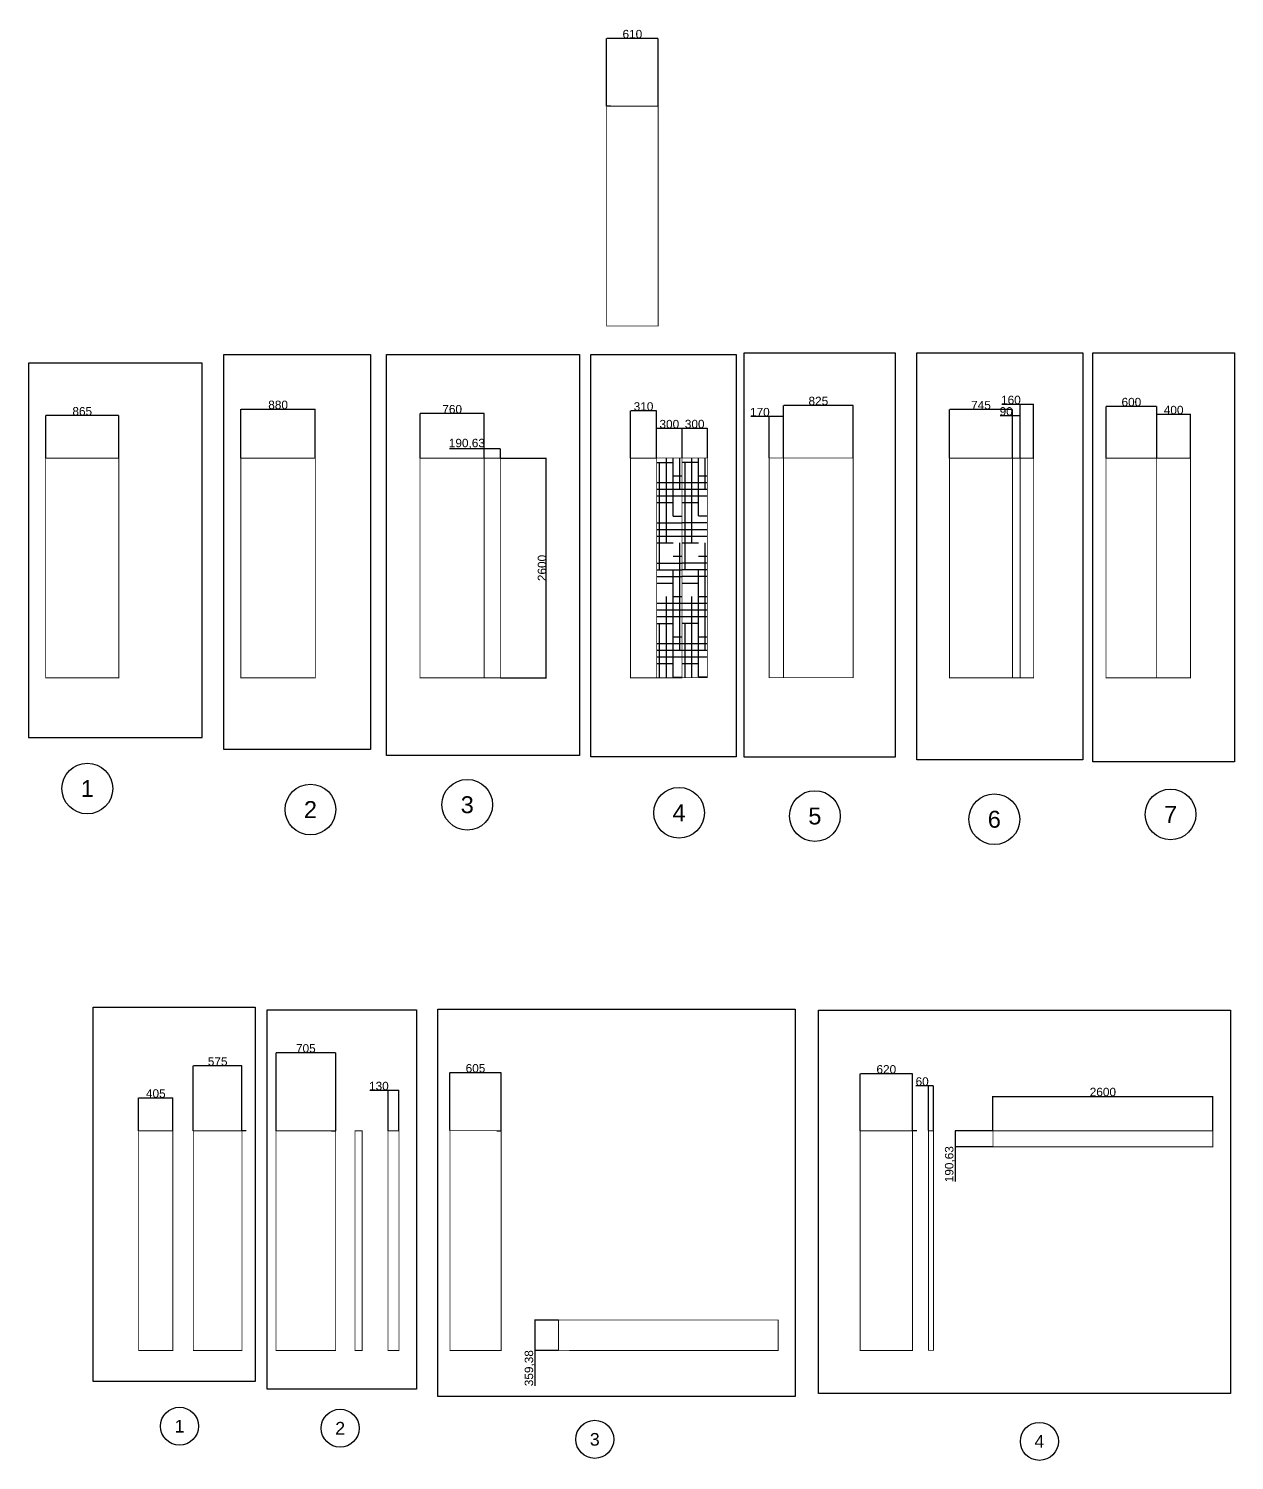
# Model space of a CAD drawing. Header units: millimetres. Extents: x 55547 to 190849, y 191990 to 326950.
# Drawn here: x 107972 to 122235, y 193218 to 210162 of the extents above; entities that cross this region are included whole.
import ezdxf
from ezdxf.enums import TextEntityAlignment as Align

# ---------------------------------------------------------------- set-up
doc = ezdxf.new("R2010")
doc.units = ezdxf.units.MM
doc.layers.get('Defpoints').update_dxf_attribs({"color": 144})
for name, color, linetype in [('000_50T 1pcs', 3, 'Continuous'), ('000_50T 갯수', 2, 'Continuous'), ('000_90T 2pcs', 4, 'Continuous'), ('000_90T 갯수', 2, 'Continuous'), ('000_쪽', 2, 'Continuous')]:
    doc.layers.add(name, color=color, linetype=linetype)
doc.styles.get("Standard").update_dxf_attribs({"font": 'arial.ttf'})
doc.dimstyles.new('ISO-25', dxfattribs={"dimtxt": 2.5, "dimasz": 2.5, "dimexe": 1.25, "dimexo": 0.625, "dimtad": 1, "dimtxsty": 'Standard', "dimcen": 2.5, "dimadec": 0, "dimazin": 0, "dimtfac": 1, "dimtmove": 0, "dimatfit": 3, "dimfxl": 1, "dimarcsym": 0})

# ---------------------------------------------------------------- blocks, each defined once
blk = doc.blocks.new('*D346')
at = {"layer": '000_50T 1pcs', "color": 0, "lineweight": -2, "transparency": 16777216}
for p, q in [((115701, 205082), (115701, 205432)), ((115999, 205431), (115704, 205431)), ((116001, 205082), (116001, 205432))]:
    blk.add_line(p, q, dxfattribs=at)
at = {"layer": '000_50T 1pcs', "color": 0, "transparency": 16777216}
for points in [[(115704, 205431), (115704, 205430), (115701, 205431)], [(115999, 205431), (115999, 205430), (116001, 205431)]]:
    blk.add_solid(points, dxfattribs=at)
at = {"layer": 'Defpoints', "color": 0, "transparency": 16777216}
for p in [(115701, 205431), (115701, 205081, 0), (116001, 205081, 0)]:
    blk.add_point(p, dxfattribs=at)
at = {"layer": '000_50T 1pcs', "color": 0, "transparency": 16777216, "insert": (115851, 205482), "char_height": 100, "attachment_point": 5}
blk.add_mtext('300', dxfattribs=at)
blk = doc.blocks.new('*D349')
at = {"layer": '000_50T 1pcs', "color": 0, "lineweight": -2, "transparency": 16777216}
for p, q in [((115401, 205081), (115401, 205431)), ((115699, 205429), (115404, 205429)), ((115701, 205081), (115701, 205431))]:
    blk.add_line(p, q, dxfattribs=at)
at = {"layer": '000_50T 1pcs', "color": 0, "transparency": 16777216}
for points in [[(115404, 205430), (115404, 205429), (115401, 205429)], [(115699, 205430), (115699, 205429), (115701, 205429)]]:
    blk.add_solid(points, dxfattribs=at)
at = {"layer": 'Defpoints', "color": 0, "transparency": 16777216}
for p in [(115401, 205429), (115401, 205080, 0), (115701, 205080, 0)]:
    blk.add_point(p, dxfattribs=at)
at = {"layer": '000_50T 1pcs', "color": 0, "transparency": 16777216, "insert": (115551, 205481), "char_height": 100, "attachment_point": 5}
blk.add_mtext('300', dxfattribs=at)
blk = doc.blocks.new('*D396')
at = {"layer": '000_50T 1pcs', "color": 0, "lineweight": -2, "transparency": 16777216}
for p, q in [((115091, 205080), (115091, 205639)), ((115399, 205638), (115094, 205638)), ((115401, 205080), (115401, 205639))]:
    blk.add_line(p, q, dxfattribs=at)
at = {"layer": '000_50T 1pcs', "color": 0, "transparency": 16777216}
for points in [[(115094, 205638), (115094, 205638), (115091, 205638)], [(115399, 205638), (115399, 205638), (115401, 205638)]]:
    blk.add_solid(points, dxfattribs=at)
at = {"layer": 'Defpoints', "color": 0, "transparency": 16777216}
for p in [(115091, 205638), (115091, 205079), (115401, 205079)]:
    blk.add_point(p, dxfattribs=at)
at = {"layer": '000_50T 1pcs', "color": 0, "lineweight": 30, "transparency": 16777216, "insert": (115246, 205690), "char_height": 100, "attachment_point": 5}
blk.add_mtext('310', dxfattribs=at)
blk = doc.blocks.new('*D397')
at = {"layer": '000_50T 1pcs', "color": 0, "lineweight": -2, "transparency": 16777216}
for p, q in [((113552, 205079), (114098, 205079)), ((114096, 202481), (114096, 205076)), ((113552, 202479), (114098, 202479))]:
    blk.add_line(p, q, dxfattribs=at)
at = {"layer": '000_50T 1pcs', "color": 0, "transparency": 16777216}
for points in [[(114096, 205076), (114097, 205076), (114096, 205079)], [(114096, 202481), (114097, 202481), (114096, 202479)]]:
    blk.add_solid(points, dxfattribs=at)
at = {"layer": 'Defpoints', "color": 0, "transparency": 16777216}
for p in [(113552, 205079), (114096, 205079), (113552, 202479)]:
    blk.add_point(p, dxfattribs=at)
at = {"layer": '000_50T 1pcs', "color": 0, "lineweight": 30, "transparency": 16777216, "insert": (114045, 203779), "char_height": 100, "attachment_point": 5, "rotation": 90}
blk.add_mtext('2600', dxfattribs=at)
blk = doc.blocks.new('*D353')
at = {"layer": '000_50T 1pcs', "color": 0, "lineweight": -2, "transparency": 16777216}
for p, q in [((119701, 205715), (119486, 205715)), ((119701, 205080), (119701, 205717)), ((119858, 205715), (119703, 205715)), ((119861, 205080), (119861, 205717))]:
    blk.add_line(p, q, dxfattribs=at)
at = {"layer": '000_50T 1pcs', "color": 0, "transparency": 16777216}
for points in [[(119703, 205716), (119703, 205715), (119701, 205715)], [(119858, 205716), (119858, 205715), (119861, 205715)]]:
    blk.add_solid(points, dxfattribs=at)
at = {"layer": 'Defpoints', "color": 0, "transparency": 16777216}
for p in [(119701, 205715), (119701, 205079), (119861, 205079)]:
    blk.add_point(p, dxfattribs=at)
at = {"layer": '000_50T 1pcs', "color": 0, "lineweight": 30, "transparency": 16777216, "insert": (119592, 205767), "char_height": 100, "attachment_point": 5}
blk.add_mtext('160', dxfattribs=at)
blk = doc.blocks.new('*D401')
at = {"layer": '000_50T 1pcs', "color": 0, "lineweight": -2, "transparency": 16777216}
for p, q in [((114809, 209244), (114809, 210046)), ((115417, 210045), (114812, 210045)), ((115419, 209244), (115419, 210046))]:
    blk.add_line(p, q, dxfattribs=at)
at = {"layer": '000_50T 1pcs', "color": 0, "transparency": 16777216}
for points in [[(114812, 210045), (114812, 210045), (114809, 210045)], [(115417, 210045), (115417, 210045), (115419, 210045)]]:
    blk.add_solid(points, dxfattribs=at)
at = {"layer": 'Defpoints', "color": 0, "transparency": 16777216}
for p in [(114809, 210045), (114809, 209244), (115419, 209244)]:
    blk.add_point(p, dxfattribs=at)
at = {"layer": '000_50T 1pcs', "color": 0, "lineweight": 30, "transparency": 16777216, "insert": (115114, 210097), "char_height": 100, "attachment_point": 5}
blk.add_mtext('610', dxfattribs=at)
blk = doc.blocks.new('*D402')
at = {"layer": '000_50T 1pcs', "color": 0, "lineweight": -2, "transparency": 16777216}
for p, q in [((120717, 205080), (120717, 205691)), ((121315, 205690), (120720, 205690)), ((121317, 205080), (121317, 205691))]:
    blk.add_line(p, q, dxfattribs=at)
at = {"layer": '000_50T 1pcs', "color": 0, "transparency": 16777216}
for points in [[(120720, 205690), (120720, 205689), (120717, 205690)], [(121315, 205690), (121315, 205689), (121317, 205690)]]:
    blk.add_solid(points, dxfattribs=at)
at = {"layer": 'Defpoints', "color": 0, "transparency": 16777216}
for p in [(120717, 205690), (120717, 205080), (121317, 205080)]:
    blk.add_point(p, dxfattribs=at)
at = {"layer": '000_50T 1pcs', "color": 0, "lineweight": 30, "transparency": 16777216, "insert": (121017, 205742), "char_height": 100, "attachment_point": 5}
blk.add_mtext('600', dxfattribs=at)
blk = doc.blocks.new('*D403')
at = {"layer": '000_50T 1pcs', "color": 0, "lineweight": -2, "transparency": 16777216}
for p, q in [((118866, 205080), (118866, 205656)), ((119608, 205655), (118868, 205655)), ((119611, 205080), (119611, 205656))]:
    blk.add_line(p, q, dxfattribs=at)
at = {"layer": '000_50T 1pcs', "color": 0, "transparency": 16777216}
for points in [[(118868, 205655), (118868, 205655), (118866, 205655)], [(119608, 205655), (119608, 205655), (119611, 205655)]]:
    blk.add_solid(points, dxfattribs=at)
at = {"layer": 'Defpoints', "color": 0, "transparency": 16777216}
for p in [(118866, 205655), (118866, 205080), (119611, 205080)]:
    blk.add_point(p, dxfattribs=at)
at = {"layer": '000_50T 1pcs', "color": 0, "lineweight": 30, "transparency": 16777216, "insert": (119238, 205706), "char_height": 100, "attachment_point": 5}
blk.add_mtext('745', dxfattribs=at)
blk = doc.blocks.new('*D404')
at = {"layer": '000_50T 1pcs', "color": 0, "lineweight": -2, "transparency": 16777216}
for p, q in [((119611, 205580), (119464, 205580)), ((119611, 205080), (119611, 205581)), ((119698, 205580), (119613, 205580)), ((119701, 205080), (119701, 205581))]:
    blk.add_line(p, q, dxfattribs=at)
at = {"layer": '000_50T 1pcs', "color": 0, "transparency": 16777216}
for points in [[(119613, 205581), (119613, 205580), (119611, 205580)], [(119698, 205581), (119698, 205580), (119701, 205580)]]:
    blk.add_solid(points, dxfattribs=at)
at = {"layer": 'Defpoints', "color": 0, "transparency": 16777216}
for p in [(119611, 205580), (119611, 205080), (119701, 205079)]:
    blk.add_point(p, dxfattribs=at)
at = {"layer": '000_50T 1pcs', "color": 0, "lineweight": 30, "transparency": 16777216, "insert": (119536, 205632), "char_height": 100, "attachment_point": 5}
blk.add_mtext('90', dxfattribs=at)
blk = doc.blocks.new('*D405')
at = {"layer": '000_50T 1pcs', "color": 0, "lineweight": -2, "transparency": 16777216}
for p, q in [((112602, 205080), (112602, 205607)), ((113359, 205606), (112604, 205606)), ((113362, 205080), (113362, 205607))]:
    blk.add_line(p, q, dxfattribs=at)
at = {"layer": '000_50T 1pcs', "color": 0, "transparency": 16777216}
for points in [[(112604, 205606), (112604, 205606), (112602, 205606)], [(113359, 205606), (113359, 205606), (113362, 205606)]]:
    blk.add_solid(points, dxfattribs=at)
at = {"layer": 'Defpoints', "color": 0, "transparency": 16777216}
for p in [(112602, 205606), (112602, 205080), (113362, 205080)]:
    blk.add_point(p, dxfattribs=at)
at = {"layer": '000_50T 1pcs', "color": 0, "lineweight": 30, "transparency": 16777216, "insert": (112982, 205658), "char_height": 100, "attachment_point": 5}
blk.add_mtext('760', dxfattribs=at)
blk = doc.blocks.new('*D406')
at = {"layer": '000_50T 1pcs', "color": 0, "lineweight": -2, "transparency": 16777216}
for p, q in [((108174, 205080), (108174, 205583)), ((109036, 205582), (108176, 205582)), ((109039, 205080), (109039, 205583))]:
    blk.add_line(p, q, dxfattribs=at)
at = {"layer": '000_50T 1pcs', "color": 0, "transparency": 16777216}
for points in [[(108176, 205582), (108176, 205581), (108174, 205582)], [(109036, 205582), (109036, 205581), (109039, 205582)]]:
    blk.add_solid(points, dxfattribs=at)
at = {"layer": 'Defpoints', "color": 0, "transparency": 16777216}
for p in [(108174, 205582), (108174, 205080), (109039, 205080)]:
    blk.add_point(p, dxfattribs=at)
at = {"layer": '000_50T 1pcs', "color": 0, "lineweight": 30, "transparency": 16777216, "insert": (108606, 205633), "char_height": 100, "attachment_point": 5}
blk.add_mtext('865', dxfattribs=at)
blk = doc.blocks.new('*D407')
at = {"layer": '000_50T 1pcs', "color": 0, "lineweight": -2, "transparency": 16777216}
for p, q in [((110483, 205080), (110483, 205659)), ((110485, 205658), (111360, 205658)), ((111363, 205080), (111363, 205659))]:
    blk.add_line(p, q, dxfattribs=at)
at = {"layer": '000_50T 1pcs', "color": 0, "transparency": 16777216}
for points in [[(110485, 205658), (110485, 205657), (110483, 205658)], [(111360, 205658), (111360, 205657), (111363, 205658)]]:
    blk.add_solid(points, dxfattribs=at)
at = {"layer": 'Defpoints', "color": 0, "transparency": 16777216}
for p in [(111363, 205658), (110483, 205080), (111363, 205080)]:
    blk.add_point(p, dxfattribs=at)
at = {"layer": '000_50T 1pcs', "color": 0, "lineweight": 30, "transparency": 16777216, "insert": (110923, 205709), "char_height": 100, "attachment_point": 5}
blk.add_mtext('880', dxfattribs=at)
blk = doc.blocks.new('*D408')
at = {"layer": '000_50T 1pcs', "color": 0, "lineweight": -2, "transparency": 16777216}
for p, q in [((116731, 205572), (116516, 205572)), ((116731, 205082), (116731, 205573)), ((116899, 205572), (116734, 205572)), ((116901, 205082), (116901, 205573))]:
    blk.add_line(p, q, dxfattribs=at)
at = {"layer": '000_50T 1pcs', "color": 0, "transparency": 16777216}
for points in [[(116734, 205572), (116734, 205571), (116731, 205572)], [(116899, 205572), (116899, 205571), (116901, 205572)]]:
    blk.add_solid(points, dxfattribs=at)
at = {"layer": 'Defpoints', "color": 0, "transparency": 16777216}
for p in [(116731, 205572), (116731, 205081), (116901, 205081)]:
    blk.add_point(p, dxfattribs=at)
at = {"layer": '000_50T 1pcs', "color": 0, "lineweight": 30, "transparency": 16777216, "insert": (116622, 205623), "char_height": 100, "attachment_point": 5}
blk.add_mtext('170', dxfattribs=at)
blk = doc.blocks.new('*D409')
at = {"layer": '000_90T 2pcs', "color": 0, "lineweight": -2, "transparency": 16777216}
for p, q in [((112956, 197120), (112956, 197808)), ((113558, 197806), (112958, 197806)), ((113561, 197119), (113561, 197808))]:
    blk.add_line(p, q, dxfattribs=at)
at = {"layer": '000_90T 2pcs', "color": 0, "transparency": 16777216}
for points in [[(112958, 197807), (112958, 197806), (112956, 197806)], [(113558, 197807), (113558, 197806), (113561, 197806)]]:
    blk.add_solid(points, dxfattribs=at)
at = {"layer": 'Defpoints', "color": 0, "transparency": 16777216}
for p in [(112956, 197806), (112956, 197119, 0), (113561, 197119)]:
    blk.add_point(p, dxfattribs=at)
at = {"layer": '000_90T 2pcs', "color": 0, "lineweight": 30, "transparency": 16777216, "insert": (113258, 197858), "char_height": 100, "attachment_point": 5}
blk.add_mtext('605', dxfattribs=at)
blk = doc.blocks.new('*D410')
at = {"layer": '000_50T 1pcs', "color": 0, "lineweight": -2, "transparency": 16777216}
for p, q in [((121317, 205080), (121317, 205598)), ((121715, 205597), (121320, 205597)), ((121717, 205080), (121717, 205598))]:
    blk.add_line(p, q, dxfattribs=at)
at = {"layer": '000_50T 1pcs', "color": 0, "transparency": 16777216}
for points in [[(121320, 205597), (121320, 205596), (121317, 205597)], [(121715, 205597), (121715, 205596), (121717, 205597)]]:
    blk.add_solid(points, dxfattribs=at)
at = {"layer": 'Defpoints', "color": 0, "transparency": 16777216}
for p in [(121317, 205597), (121317, 205080), (121717, 205080)]:
    blk.add_point(p, dxfattribs=at)
at = {"layer": '000_50T 1pcs', "color": 0, "lineweight": 30, "transparency": 16777216, "insert": (121517, 205648), "char_height": 100, "attachment_point": 5}
blk.add_mtext('400', dxfattribs=at)
blk = doc.blocks.new('*D355')
at = {"layer": '000_90T 2pcs', "color": 0, "lineweight": -2, "transparency": 16777216}
for p, q in [((118617, 197649), (118469, 197649)), ((118617, 197120), (118617, 197651)), ((118674, 197649), (118619, 197649)), ((118677, 197120), (118677, 197651))]:
    blk.add_line(p, q, dxfattribs=at)
at = {"layer": '000_90T 2pcs', "color": 0, "transparency": 16777216}
for points in [[(118619, 197650), (118619, 197649), (118617, 197649)], [(118674, 197650), (118674, 197649), (118677, 197649)]]:
    blk.add_solid(points, dxfattribs=at)
at = {"layer": 'Defpoints', "color": 0, "transparency": 16777216}
for p in [(118617, 197649), (118617, 197119), (118677, 197119)]:
    blk.add_point(p, dxfattribs=at)
at = {"layer": '000_90T 2pcs', "color": 0, "lineweight": 30, "transparency": 16777216, "insert": (118542, 197701), "char_height": 100, "attachment_point": 5}
blk.add_mtext('60', dxfattribs=at)
blk = doc.blocks.new('*D411')
at = {"layer": '000_90T 2pcs', "color": 0, "lineweight": -2, "transparency": 16777216}
for p, q in [((109920, 197119), (109920, 197888)), ((110493, 197887), (109923, 197887)), ((110495, 197120), (110495, 197888))]:
    blk.add_line(p, q, dxfattribs=at)
at = {"layer": '000_90T 2pcs', "color": 0, "transparency": 16777216}
for points in [[(109923, 197887), (109923, 197887), (109920, 197887)], [(110493, 197887), (110493, 197887), (110495, 197887)]]:
    blk.add_solid(points, dxfattribs=at)
at = {"layer": 'Defpoints', "color": 0, "transparency": 16777216}
for p in [(109920, 197887), (109920, 197119), (110495, 197119)]:
    blk.add_point(p, dxfattribs=at)
at = {"layer": '000_90T 2pcs', "color": 0, "lineweight": 30, "transparency": 16777216, "insert": (110208, 197938), "char_height": 100, "attachment_point": 5}
blk.add_mtext('575', dxfattribs=at)
blk = doc.blocks.new('*D414')
at = {"layer": '000_90T 2pcs', "color": 0, "lineweight": -2, "transparency": 16777216}
for p, q in [((110899, 197119), (110899, 198042)), ((111601, 198041), (110901, 198041)), ((111604, 197119), (111604, 198042))]:
    blk.add_line(p, q, dxfattribs=at)
at = {"layer": '000_90T 2pcs', "color": 0, "transparency": 16777216}
for points in [[(110901, 198041), (110901, 198041), (110899, 198041)], [(111601, 198041), (111601, 198041), (111604, 198041)]]:
    blk.add_solid(points, dxfattribs=at)
at = {"layer": 'Defpoints', "color": 0, "transparency": 16777216}
for p in [(110899, 198041), (110899, 197119), (111604, 197119)]:
    blk.add_point(p, dxfattribs=at)
at = {"layer": '000_90T 2pcs', "color": 0, "lineweight": 30, "transparency": 16777216, "insert": (111251, 198093), "char_height": 100, "attachment_point": 5}
blk.add_mtext('705', dxfattribs=at)
blk = doc.blocks.new('*D357')
at = {"layer": '000_90T 2pcs', "color": 0, "lineweight": -2, "transparency": 16777216}
for p, q in [((112223, 197596), (112008, 197596)), ((112223, 197119), (112223, 197598)), ((112351, 197596), (112226, 197596)), ((112353, 197120), (112353, 197598))]:
    blk.add_line(p, q, dxfattribs=at)
at = {"layer": '000_90T 2pcs', "color": 0, "transparency": 16777216}
for points in [[(112226, 197597), (112226, 197596), (112223, 197596)], [(112351, 197597), (112351, 197596), (112353, 197596)]]:
    blk.add_solid(points, dxfattribs=at)
at = {"layer": 'Defpoints', "color": 0, "transparency": 16777216}
for p in [(112223, 197596), (112223, 197119), (112353, 197119)]:
    blk.add_point(p, dxfattribs=at)
at = {"layer": '000_90T 2pcs', "color": 0, "lineweight": 30, "transparency": 16777216, "insert": (112115, 197648), "char_height": 100, "attachment_point": 5}
blk.add_mtext('130', dxfattribs=at)
blk = doc.blocks.new('*D358')
at = {"layer": '000_90T 2pcs', "color": 0, "lineweight": -2, "transparency": 16777216}
for p, q in [((117808, 197119), (117808, 197794)), ((118426, 197793), (117811, 197793)), ((118428, 197120), (118428, 197794))]:
    blk.add_line(p, q, dxfattribs=at)
at = {"layer": '000_90T 2pcs', "color": 0, "transparency": 16777216}
for points in [[(117811, 197793), (117811, 197793), (117808, 197793)], [(118426, 197793), (118426, 197793), (118428, 197793)]]:
    blk.add_solid(points, dxfattribs=at)
at = {"layer": 'Defpoints', "color": 0, "transparency": 16777216}
for p in [(117808, 197793), (117808, 197119), (118428, 197119)]:
    blk.add_point(p, dxfattribs=at)
at = {"layer": '000_90T 2pcs', "color": 0, "lineweight": 30, "transparency": 16777216, "insert": (118118, 197845), "char_height": 100, "attachment_point": 5}
blk.add_mtext('620', dxfattribs=at)
blk = doc.blocks.new('*D359')
at = {"layer": '000_50T 1pcs', "color": 0, "lineweight": -2, "transparency": 16777216}
for p, q in [((116901, 205081), (116901, 205704)), ((117724, 205703), (116904, 205703)), ((117726, 205082), (117726, 205704))]:
    blk.add_line(p, q, dxfattribs=at)
at = {"layer": '000_50T 1pcs', "color": 0, "transparency": 16777216}
for points in [[(116904, 205704), (116904, 205703), (116901, 205703)], [(117724, 205704), (117724, 205703), (117726, 205703)]]:
    blk.add_solid(points, dxfattribs=at)
at = {"layer": 'Defpoints', "color": 0, "transparency": 16777216}
for p in [(116901, 205703), (116901, 205080), (117726, 205081)]:
    blk.add_point(p, dxfattribs=at)
at = {"layer": '000_50T 1pcs', "color": 0, "lineweight": 30, "transparency": 16777216, "insert": (117314, 205755), "char_height": 100, "attachment_point": 5}
blk.add_mtext('825', dxfattribs=at)
blk = doc.blocks.new('*D360')
at = {"layer": '000_90T 2pcs', "color": 0, "lineweight": -2, "transparency": 16777216}
for p, q in [((109273, 197119), (109273, 197509)), ((109276, 197508), (109676, 197508)), ((109678, 197119), (109678, 197509))]:
    blk.add_line(p, q, dxfattribs=at)
at = {"layer": '000_90T 2pcs', "color": 0, "transparency": 16777216}
for points in [[(109276, 197508), (109276, 197507), (109273, 197508)], [(109676, 197508), (109676, 197507), (109678, 197508)]]:
    blk.add_solid(points, dxfattribs=at)
at = {"layer": 'Defpoints', "color": 0, "transparency": 16777216}
for p in [(109678, 197508), (109273, 197119), (109678, 197119)]:
    blk.add_point(p, dxfattribs=at)
at = {"layer": '000_90T 2pcs', "color": 0, "lineweight": 30, "transparency": 16777216, "insert": (109476, 197559), "char_height": 100, "attachment_point": 5}
blk.add_mtext('405', dxfattribs=at)
blk = doc.blocks.new('*D361')
at = {"layer": '000_90T 2pcs', "color": 0, "lineweight": -2, "transparency": 16777216}
for p, q in [((119379, 197119), (118931, 197119)), ((118932, 197117), (118932, 196931)), ((119379, 196929), (118931, 196929)), ((118932, 196929), (118932, 196519))]:
    blk.add_line(p, q, dxfattribs=at)
at = {"layer": '000_90T 2pcs', "color": 0, "transparency": 16777216}
for points in [[(118931, 197117), (118932, 197117), (118932, 197119)], [(118931, 196931), (118932, 196931), (118932, 196929)]]:
    blk.add_solid(points, dxfattribs=at)
at = {"layer": 'Defpoints', "color": 0, "transparency": 16777216}
for p in [(119380, 197119), (118932, 196929), (119380, 196929)]:
    blk.add_point(p, dxfattribs=at)
at = {"layer": '000_90T 2pcs', "color": 0, "lineweight": 30, "transparency": 16777216, "insert": (118871, 196723), "char_height": 100, "attachment_point": 5, "rotation": 90}
blk.add_mtext('190,63', dxfattribs=at)
blk = doc.blocks.new('*D362')
at = {"layer": '000_90T 2pcs', "color": 0, "lineweight": -2, "transparency": 16777216}
for p, q in [((114239, 194879), (113958, 194879)), ((113960, 194876), (113960, 194522)), ((114239, 194519), (113958, 194519)), ((113960, 194519), (113960, 194100))]:
    blk.add_line(p, q, dxfattribs=at)
at = {"layer": '000_90T 2pcs', "color": 0, "transparency": 16777216}
for points in [[(113959, 194876), (113960, 194876), (113960, 194879)], [(113959, 194522), (113960, 194522), (113960, 194519)]]:
    blk.add_solid(points, dxfattribs=at)
at = {"layer": 'Defpoints', "color": 0, "transparency": 16777216}
for p in [(114240, 194879), (113960, 194519), (114240, 194519)]:
    blk.add_point(p, dxfattribs=at)
at = {"layer": '000_90T 2pcs', "color": 0, "lineweight": 30, "transparency": 16777216, "insert": (113899, 194309), "char_height": 100, "attachment_point": 5, "rotation": 90}
blk.add_mtext('359,38', dxfattribs=at)
blk = doc.blocks.new('*D363')
at = {"layer": '000_90T 2pcs', "color": 0, "lineweight": -2, "transparency": 16777216}
for p, q in [((119380, 197119), (119380, 197527)), ((119382, 197525), (121977, 197525)), ((121980, 197119), (121980, 197527))]:
    blk.add_line(p, q, dxfattribs=at)
at = {"layer": '000_90T 2pcs', "color": 0, "transparency": 16777216}
for points in [[(119382, 197526), (119382, 197525), (119380, 197525)], [(121977, 197526), (121977, 197525), (121980, 197525)]]:
    blk.add_solid(points, dxfattribs=at)
at = {"layer": 'Defpoints', "color": 0, "transparency": 16777216}
for p in [(121980, 197525), (119380, 197119), (121980, 197119)]:
    blk.add_point(p, dxfattribs=at)
at = {"layer": '000_90T 2pcs', "color": 0, "lineweight": 30, "transparency": 16777216, "insert": (120680, 197577), "char_height": 100, "attachment_point": 5}
blk.add_mtext('2600', dxfattribs=at)
blk = doc.blocks.new('*D378')
at = {"layer": '000_50T 1pcs', "color": 0, "lineweight": -2, "transparency": 16777216}
for p, q in [((113362, 205188), (112952, 205188)), ((113362, 205080), (113362, 205189)), ((113550, 205188), (113364, 205188)), ((113552, 205080), (113552, 205189))]:
    blk.add_line(p, q, dxfattribs=at)
at = {"layer": '000_50T 1pcs', "color": 0, "transparency": 16777216}
for points in [[(113364, 205189), (113364, 205188), (113362, 205188)], [(113550, 205189), (113550, 205188), (113552, 205188)]]:
    blk.add_solid(points, dxfattribs=at)
at = {"layer": 'Defpoints', "color": 0, "transparency": 16777216}
for p in [(113362, 205188), (113362, 205079), (113552, 205079)]:
    blk.add_point(p, dxfattribs=at)
at = {"layer": '000_50T 1pcs', "color": 0, "lineweight": 30, "transparency": 16777216, "insert": (113156, 205249), "char_height": 100, "attachment_point": 5}
blk.add_mtext('190,63', dxfattribs=at)

msp = doc.modelspace()

# ---------------------------------------------------------------- hatches: boundary and pattern name
at = {"layer": '000_50T 1pcs', "transparency": 33554687}
h = msp.add_hatch(dxfattribs=at)
h.set_pattern_fill('HOUND', color=252, scale=50)
h.set_pattern_definition([(0, (-286359.99, 6273.48), (317.5, 79.375), [1270, -635]), (90, (-286359.99, 6273.48), (-79.375, -317.5), [1270, -635])])
h.paths.add_polyline_path([(115401.126, 205080.13), (115701.126, 205080.13), (115701.126, 202480.13), (115401.126, 202480.13)])
h = msp.add_hatch(dxfattribs=at)
h.set_pattern_fill('HOUND', color=252, scale=50)
h.set_pattern_definition([(0, (-286059.99, 6274.73), (317.5, 79.375), [1270, -635]), (90, (-286059.99, 6274.73), (-79.375, -317.5), [1270, -635])])
h.paths.add_polyline_path([(115701.126, 205081.38), (116001.126, 205081.38), (116001.126, 202481.38), (115701.126, 202481.38)])

# ---------------------------------------------------------------- linework, layer by layer
at = {"layer": '000_50T 1pcs', "lineweight": 30, "const_width": 10}
for points in [[(114809.232, 209243.664), (115419.232, 209243.664), (115419.232, 206643.664), (114809.232, 206643.664)], [(109038.627, 205079.505), (108173.627, 205079.505), (108173.627, 202479.505), (109038.627, 202479.505)], [(111362.637, 205079.505), (110482.637, 205079.505), (110482.637, 202479.505), (111362.637, 202479.505)], [(113361.578, 205079.505), (112601.578, 205079.505), (112601.578, 202479.505), (113361.578, 202479.505)], [(113361.578, 205078.88), (113361.578, 202478.88), (113551.578, 202478.88), (113551.578, 205078.88)], [(115401.126, 205078.88), (115091.126, 205078.88), (115091.126, 202478.88), (115401.126, 202478.88)], [(116851.202, 205081.085), (116901.202, 205081.085), (116901.202, 202481.085), (116731.202, 202481.085), (116731.202, 205081.085)], [(117726.202, 205080.46), (116901.202, 205080.46), (116901.202, 202480.46), (117726.202, 202480.46)], [(119610.658, 205079.505), (118865.658, 205079.505), (118865.658, 202479.505), (119610.658, 202479.505)], [(119700.658, 205078.88), (119610.658, 205078.88), (119610.658, 202479.505), (119700.658, 202479.505)], [(119860.658, 205078.88), (119700.658, 205078.88), (119700.658, 202478.88), (119860.658, 202478.88)], [(121317.172, 205079.505), (120717.172, 205079.505), (120717.172, 202479.505), (121317.172, 202479.505)], [(121717.172, 205079.505), (121317.172, 205079.505), (121317.172, 202479.505), (121717.172, 202479.505)]]:
    msp.add_lwpolyline(points, close=True, dxfattribs=at)
at = {"layer": '000_50T 1pcs', "lineweight": 30}
msp.add_lwpolyline([(114859.232, 209243.664), (114809.232, 209243.664)], dxfattribs=at)
at = {"layer": '000_50T 1pcs', "const_width": 10}
msp.add_lwpolyline([(115401.126, 205080.13), (115701.126, 205080.13), (115701.126, 202480.13), (115401.126, 202480.13)], close=True, dxfattribs=at)
at = {"layer": '000_50T 1pcs', "const_width": 10, "elevation": 0}
msp.add_lwpolyline([(115701.126, 205081.38), (116001.126, 205081.38), (116001.126, 202481.38), (115701.126, 202481.38)], close=True, dxfattribs=at)
at = {"layer": '000_50T 갯수', "color": 2, "lineweight": 30}
for centre in [(108666.201, 201168.882), (111305.535, 200920.249), (113160.72, 200977.626), (115666.175, 200881.998)]:
    msp.add_circle(centre, 300, dxfattribs=at)
at = {"layer": '000_50T 갯수', "color": 4, "lineweight": 30}
for centre in [(117272.726, 200843.747), (121480.36, 200862.873), (119395.669, 200805.496)]:
    msp.add_circle(centre, 300, dxfattribs=at)
at = {"layer": '000_90T 2pcs', "lineweight": 30, "const_width": 10}
for points in [[(109678.141, 197118.781), (109273.141, 197118.781), (109273.141, 194518.781), (109678.141, 194518.781)], [(110495.498, 197118.781), (109920.498, 197118.781), (109920.498, 194518.781), (110495.498, 194518.781)], [(111603.878, 197118.781), (110898.878, 197118.781), (110898.878, 194518.781), (111603.878, 194518.781)], [(112353.395, 197118.781), (112223.395, 197118.781), (112223.395, 194518.781), (112353.395, 194518.781)], [(118428.453, 197118.781), (117808.453, 197118.781), (117808.453, 194518.781), (118428.453, 194518.781)], [(118676.657, 197118.781), (118616.657, 197118.781), (118616.657, 194519.406), (118676.657, 194519.406)], [(114239.679, 194878.781), (116839.679, 194878.781), (116839.679, 194518.781), (114239.679, 194519.406)]]:
    msp.add_lwpolyline(points, close=True, dxfattribs=at)
at = {"layer": '000_90T 2pcs', "lineweight": 30}
for points in [[(110545.498, 197118.781), (110495.498, 197118.781)], [(111553.878, 197118.781), (111603.878, 197118.781)], [(113510.954, 197118.781), (113560.954, 197118.781)], [(118478.453, 197118.781), (118428.453, 197118.781)]]:
    msp.add_lwpolyline(points, dxfattribs=at)
at = {"layer": '000_90T 2pcs', "lineweight": 30, "const_width": 10}
for points in [[(111917.834, 197118.781), (111832.834, 197118.781), (111832.834, 194518.781), (111917.834, 194518.781), (111917.834, 197118.781)], [(119379.687, 197118.781), (121979.687, 197118.781), (121979.687, 196928.781), (119379.687, 196928.781), (119379.687, 197119.406)]]:
    msp.add_lwpolyline(points, dxfattribs=at)
at = {"layer": '000_90T 2pcs', "lineweight": 30, "const_width": 10, "elevation": 0}
msp.add_lwpolyline([(112955.954, 194572.75), (112955.954, 194518.781), (113510.954, 194518.781), (113560.954, 194518.781), (113560.954, 197119.406), (112955.954, 197119.406)], close=True, dxfattribs=at)
at = {"layer": '000_90T 갯수', "color": 2, "lineweight": 30}
for centre in [(109756.438, 193622.393), (111657.045, 193598.486), (114669.329, 193466.997), (119928.872, 193443.09)]:
    msp.add_circle(centre, 225, dxfattribs=at)
at = {"layer": '000_쪽', "lineweight": 30}
for points in [[(110280.367, 206306.253), (112014.373, 206306.253), (112014.373, 201632.432), (110280.367, 201632.432)], [(112205.629, 206306.253), (114488.749, 206306.253), (114488.749, 201560.711), (112205.629, 201560.711)], [(114622.479, 206304.759), (116340.795, 206304.759), (116340.795, 201545.769), (114622.479, 201545.769)], [(116437.918, 206327.172), (118223.473, 206327.172), (118223.473, 201538.298), (116437.918, 201538.298)], [(118477.485, 206327.172), (120442.342, 206327.172), (120442.342, 201508.414), (118477.485, 201508.414)], [(120561.804, 206327.172), (122235.295, 206327.172), (122235.295, 201483.292), (120561.804, 201483.292)], [(110026.355, 206201.66), (107971.846, 206201.66), (107971.846, 201771.391), (110026.355, 201771.391)], [(108733.335, 198581.53), (110653.367, 198581.53), (110653.367, 194151.262), (108733.335, 194151.262)], [(110795.315, 198551.647), (112558.457, 198551.647), (112558.457, 194061.611), (110795.315, 194061.611)], [(112812.469, 198559.118), (117041.023, 198559.118), (117041.023, 193971.959), (112812.469, 193971.959)], [(117317.447, 198544.176), (122188.502, 198544.176), (122188.502, 194009.314), (117317.447, 194009.314)]]:
    msp.add_lwpolyline(points, close=True, dxfattribs=at)

# ---------------------------------------------------------------- texts
at = {"layer": '000_50T 갯수', "color": 2, "lineweight": 30}
for s, p in [('1', (108666.201, 201168.882)), ('2', (111305.535, 200920.249)), ('3', (113160.72, 200977.626)), ('4', (115666.175, 200881.998))]:
    msp.add_text(s, height=200, dxfattribs=at).set_placement(p, align=Align.MIDDLE_CENTER)
at = {"layer": '000_50T 갯수', "color": 4, "lineweight": 30}
for s, p in [('7', (121480.36, 200862.873)), ('5', (117272.726, 200843.747)), ('6', (119395.669, 200805.496))]:
    msp.add_text(s, height=200, dxfattribs=at).set_placement(p, align=Align.MIDDLE_CENTER)
at = {"layer": '000_90T 갯수', "color": 2, "lineweight": 30}
for s, p in [('1', (109756.438, 193622.393)), ('2', (111657.045, 193598.486)), ('3', (114669.329, 193466.997)), ('4', (119928.872, 193443.09))]:
    msp.add_text(s, height=150, dxfattribs=at).set_placement(p, align=Align.MIDDLE_CENTER)

# ---------------------------------------------------------------- dimensions: what is measured, and where the dimension line sits
at = {"layer": '000_50T 1pcs', "lineweight": 30}
for base, p1, p2, override, picture, middle in [((114809.232, 210044.961), (115419.232, 209243.664), (114809.232, 209243.664), {"dimtxt": 100}, '*D401', (115114.232, 210096.643)), ((111362.637, 205657.533), (110482.637, 205079.505), (111362.637, 205079.505), {"dimtxt": 100}, '*D407', (110922.637, 205709.216)), ((112601.578, 205606.038), (113361.578, 205079.505), (112601.578, 205079.505), {"dimtxt": 100}, '*D405', (112981.578, 205657.72)), ((115091.126, 205638.005), (115401.126, 205078.88), (115091.126, 205078.88), {"dimtxt": 100}, '*D396', (115246.126, 205689.722)), ((116901.202, 205703.206), (117726.202, 205081.085), (116901.202, 205080.46), {"dimtxt": 100}, '*D359', (117313.702, 205754.888)), ((118865.658, 205654.971), (119610.658, 205079.505), (118865.658, 205079.505), {"dimtxt": 100}, '*D403', (119238.158, 205706.448)), ((119700.658, 205715.5), (119860.658, 205078.88), (119700.658, 205078.88), {"dimtxt": 100}, '*D353', (119591.94, 205767.182)), ((120717.172, 205689.898), (121317.172, 205079.505), (120717.172, 205079.505), {"dimtxt": 100}, '*D402', (121017.172, 205741.58)), ((121317.172, 205596.586), (121717.172, 205079.505), (121317.172, 205079.505), {"dimtxt": 100}, '*D410', (121517.172, 205648.268)), ((108173.627, 205581.613), (109038.627, 205079.505), (108173.627, 205079.505), {"dimtxt": 100}, '*D406', (108606.127, 205633.295)), ((116731.202, 205571.589), (116901.202, 205081.085), (116731.202, 205081.085), {"dimtxt": 100}, '*D408', (116622.484, 205623.272)), ((119610.658, 205580.23), (119700.658, 205078.88), (119610.658, 205079.505), {"dimtxt": 100}, '*D404', (119536.08, 205631.912)), ((113361.577648067, 205188.167554279), (113552.202648067, 205078.879715176), (113361.577648067, 205078.879715176), {"dimtxt": 100, "dimtxsty": 'Standard'}, '*D378', (113155.587709459, 205248.888052233))]:
    dim = msp.add_linear_dim(base=base, p1=p1, p2=p2, dimstyle='ISO-25', override=override, dxfattribs=at)
    dim.commit()
    dim.dimension.update_dxf_attribs({"geometry": picture, "text_midpoint": middle})
at = {"layer": '000_50T 1pcs'}
for base, p1, p2, picture, middle in [((115401.126, 205429.436, 0), (115701.126, 205080.13), (115401.126, 205080.13), '*D349', (115551.126, 205481.153, 0)), ((115701.126, 205430.686, 0), (116001.126, 205081.38, 0), (115701.126, 205081.38, 0), '*D346', (115851.126, 205482.403, 0))]:
    dim = msp.add_linear_dim(base=base, p1=p1, p2=p2, dimstyle='ISO-25', override={"dimtxt": 100}, dxfattribs=at)
    dim.commit()
    dim.dimension.update_dxf_attribs({"geometry": picture, "text_midpoint": middle})
at = {"layer": '000_50T 1pcs', "lineweight": 30}
dim = msp.add_linear_dim(base=(114096.356, 205078.88), p1=(113551.578, 202478.88), p2=(113551.578, 205078.88), angle=270, dimstyle='ISO-25', override={"dimtxt": 100}, dxfattribs=at)
dim.commit()
dim.dimension.update_dxf_attribs({"geometry": '*D397', "text_midpoint": (114044.674, 203778.88)})
at = {"layer": '000_90T 2pcs', "lineweight": 30}
for base, p1, p2, override, picture, middle in [((110898.878, 198040.926), (111603.878, 197118.781), (110898.878, 197118.781), {"dimtxt": 100}, '*D414', (111251.378, 198092.609)), ((109920.498, 197886.983), (110495.498, 197119.406), (109920.498, 197118.781), {"dimtxt": 100}, '*D411', (110207.998, 197938.461)), ((112955.954, 197806.255), (113560.954, 197118.781), (112955.954, 197119.406, 0), {"dimtxt": 100}, '*D409', (113258.454, 197857.937)), ((117808.453, 197792.95), (118428.453, 197119.406), (117808.453, 197118.781), {"dimtxt": 100}, '*D358', (118118.453, 197844.632)), ((118616.657, 197649.388), (118676.657, 197119.406), (118616.657, 197119.406), {"dimtxt": 100}, '*D355', (118541.806, 197701.07)), ((109678.141, 197507.736), (109273.141, 197118.781), (109678.141, 197118.781), {"dimtxt": 100}, '*D360', (109475.641, 197559.418)), ((112223.395, 197596.292), (112353.395, 197119.406), (112223.395, 197118.781), {"dimtxt": 100}, '*D357', (112114.677, 197648.009)), ((121979.687, 197525.281), (119379.687, 197118.781), (121979.687, 197118.781), {"dimtxt": 100, "dimtxsty": 'Standard'}, '*D363', (120679.687, 197576.963))]:
    dim = msp.add_linear_dim(base=base, p1=p1, p2=p2, dimstyle='ISO-25', override=override, dxfattribs=at)
    dim.commit()
    dim.dimension.update_dxf_attribs({"geometry": picture, "text_midpoint": middle})
for base, p1, p2, picture, middle in [((118931.914226215, 196928.780668862), (119379.687170382, 197119.405668862), (119379.687170382, 196928.780668862), '*D361', (118871.193728262, 196722.790730254)), ((113959.596646923, 194519.405668862), (114239.679144691, 194878.780668862), (114239.679144691, 194519.405668862), '*D362', (113898.876148969, 194308.640832573))]:
    dim = msp.add_linear_dim(base=base, p1=p1, p2=p2, angle=90, dimstyle='ISO-25', override={"dimtxt": 100, "dimtxsty": 'Standard'}, dxfattribs=at)
    dim.commit()
    dim.dimension.update_dxf_attribs({"geometry": picture, "text_midpoint": middle})

doc.saveas('drawing.dxf')
